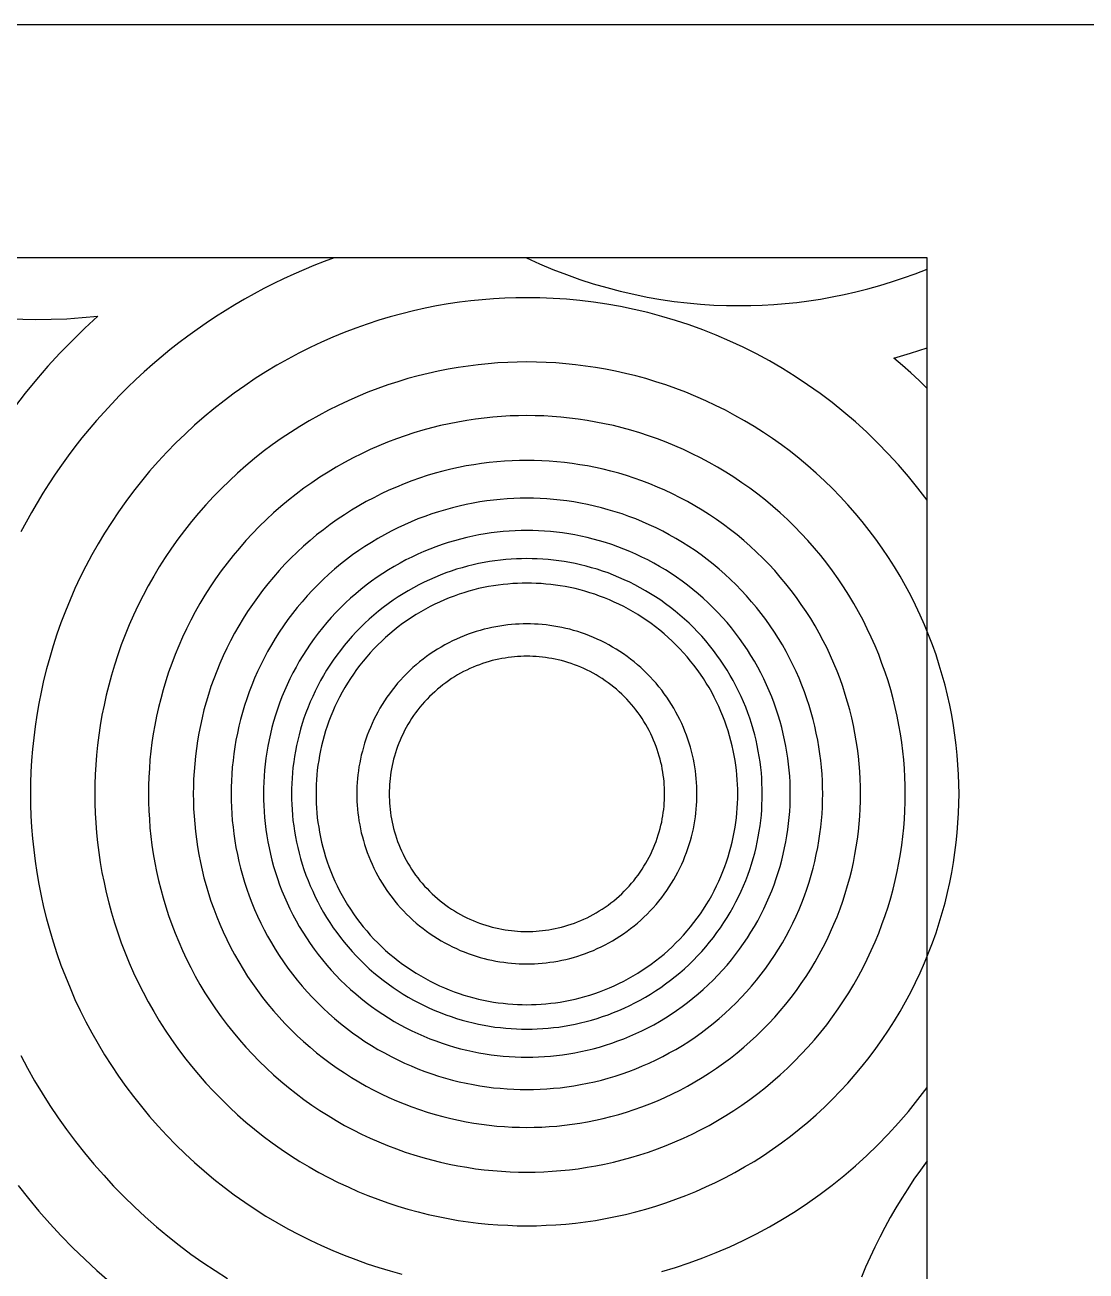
# Model space of a CAD drawing. Header units: millimetres. Extents: x -868 to 332, y 638 to 938.
# Drawn here: x -275.2 to -175, y 820.2 to 937.9 of the extents above; entities that cross this region are included whole.
import ezdxf

# ---------------------------------------------------------------- set-up
doc = ezdxf.new("R2010")
doc.units = ezdxf.units.MM
doc.header["$MEASUREMENT"] = 0
doc.layers.add('Default', color=18, linetype='Continuous', true_color=0x000000)
doc.layers.add('DOT', color=20, linetype='Continuous', true_color=0xff4b00)

msp = doc.modelspace()

# ---------------------------------------------------------------- linework, layer by layer
at = {"layer": 'Default'}
msp.add_lwpolyline([(-868.01, 637.86), (331.99, 637.86), (331.99, 937.86), (-868.01, 937.86)], close=True, dxfattribs=at)
for points in [[(-190.01, 915.86), (-398.01, 915.86)], [(-190.01, 655.86), (-190.01, 915.86)]]:
    msp.add_lwpolyline(points, dxfattribs=at)
at = {"layer": 'DOT'}
for points in [[(-245.99, 915.86), (-246.95, 915.51), (-247.91, 915.13), (-248.86, 914.74), (-249.81, 914.32), (-250.76, 913.89), (-251.69, 913.43), (-252.63, 912.96), (-253.55, 912.47), (-254.47, 911.95), (-255.38, 911.42), (-256.29, 910.87), (-257.18, 910.3), (-258.06, 909.71), (-258.94, 909.11), (-259.8, 908.48), (-260.65, 907.84), (-261.49, 907.17), (-262.32, 906.5), (-263.13, 905.8), (-263.93, 905.09), (-264.72, 904.36), (-265.49, 903.62), (-266.25, 902.86), (-266.99, 902.08), (-267.72, 901.3), (-268.43, 900.49), (-269.12, 899.68), (-269.8, 898.85), (-270.46, 898.01), (-271.1, 897.15), (-271.73, 896.29), (-272.33, 895.42), (-272.92, 894.53), (-273.49, 893.64), (-274.04, 892.73), (-274.57, 891.82), (-275.08, 890.9), (-275.57, 889.98)], [(-227.84, 915.86), (-226.59, 915.3), (-225.34, 914.77), (-224.07, 914.28), (-222.8, 913.83), (-221.53, 913.42), (-220.25, 913.05), (-218.98, 912.71), (-217.7, 912.42), (-216.43, 912.16), (-215.16, 911.94), (-213.9, 911.75), (-212.65, 911.61), (-211.4, 911.49), (-210.16, 911.41), (-208.94, 911.36), (-207.72, 911.35), (-206.66, 911.36), (-205.58, 911.4), (-204.49, 911.46), (-203.4, 911.55), (-202.3, 911.66), (-201.19, 911.8), (-200.08, 911.97), (-198.97, 912.17), (-197.85, 912.4), (-196.73, 912.65), (-195.6, 912.93), (-194.48, 913.25), (-193.36, 913.59), (-192.24, 913.97), (-191.13, 914.37), (-190.01, 914.81)], [(-190.01, 892.97), (-190.88, 894.11), (-191.78, 895.22), (-192.71, 896.31), (-193.68, 897.37), (-194.68, 898.4), (-195.71, 899.4), (-196.78, 900.37), (-197.86, 901.3), (-198.98, 902.2), (-200.12, 903.06), (-201.29, 903.88), (-202.47, 904.67), (-203.67, 905.42), (-204.9, 906.13), (-206.13, 906.8), (-207.39, 907.43), (-208.65, 908.01), (-209.92, 908.56), (-211.2, 909.07), (-212.49, 909.53), (-213.78, 909.96), (-215.07, 910.34), (-216.37, 910.69), (-217.66, 910.99), (-218.95, 911.26), (-220.24, 911.49), (-221.52, 911.68), (-222.8, 911.84), (-224.06, 911.95), (-225.32, 912.04), (-226.56, 912.09), (-227.8, 912.1), (-228.84, 912.09), (-229.89, 912.06), (-230.94, 912), (-232.01, 911.91), (-233.08, 911.8), (-234.16, 911.67), (-235.24, 911.51), (-236.32, 911.32), (-237.41, 911.11), (-238.51, 910.86), (-239.6, 910.59), (-240.69, 910.29), (-241.78, 909.97), (-242.88, 909.61), (-243.96, 909.23), (-245.05, 908.81), (-246.13, 908.37), (-247.2, 907.9), (-248.26, 907.4), (-249.32, 906.87), (-250.37, 906.31), (-251.41, 905.72), (-252.43, 905.11), (-253.44, 904.46), (-254.44, 903.79), (-255.42, 903.1), (-256.39, 902.37), (-257.34, 901.62), (-258.27, 900.85), (-259.18, 900.05), (-260.07, 899.22), (-260.94, 898.38), (-261.78, 897.51), (-262.61, 896.62), (-263.41, 895.71), (-264.18, 894.78), (-264.93, 893.83), (-265.65, 892.86), (-266.35, 891.88), (-267.02, 890.88), (-267.67, 889.87), (-268.28, 888.85), (-268.87, 887.81), (-269.43, 886.76), (-269.96, 885.71), (-270.46, 884.64), (-270.93, 883.57), (-271.37, 882.49), (-271.79, 881.4), (-272.17, 880.32), (-272.53, 879.23), (-272.85, 878.13), (-273.15, 877.04), (-273.42, 875.95), (-273.66, 874.85), (-273.88, 873.77), (-274.07, 872.68), (-274.23, 871.6), (-274.36, 870.52), (-274.47, 869.45), (-274.56, 868.38), (-274.62, 867.33), (-274.65, 866.28), (-274.66, 865.24), (-274.65, 864.2), (-274.62, 863.15), (-274.56, 862.09), (-274.47, 861.03), (-274.36, 859.96), (-274.23, 858.88), (-274.07, 857.8), (-273.88, 856.71), (-273.66, 855.62), (-273.42, 854.53), (-273.15, 853.44), (-272.85, 852.34), (-272.53, 851.25), (-272.17, 850.16), (-271.79, 849.07), (-271.37, 847.99), (-270.93, 846.91), (-270.46, 845.83), (-269.96, 844.77), (-269.43, 843.71), (-268.87, 842.66), (-268.28, 841.63), (-267.67, 840.6), (-267.02, 839.59), (-266.35, 838.59), (-265.65, 837.61), (-264.93, 836.65), (-264.18, 835.7), (-263.41, 834.77), (-262.61, 833.86), (-261.78, 832.97), (-260.94, 832.1), (-260.07, 831.25), (-259.18, 830.43), (-258.27, 829.63), (-257.34, 828.85), (-256.39, 828.1), (-255.42, 827.38), (-254.44, 826.68), (-253.44, 826.01), (-252.43, 825.37), (-251.41, 824.75), (-250.37, 824.17), (-249.32, 823.61), (-248.26, 823.08), (-247.2, 822.58), (-246.13, 822.1), (-245.05, 821.66), (-243.96, 821.25), (-242.88, 820.86), (-241.78, 820.51), (-240.69, 820.18), (-239.6, 819.88)], [(-284.2, 910.96), (-282.92, 910.74), (-281.64, 910.55), (-280.37, 910.39), (-279.11, 910.27), (-277.86, 910.17), (-276.61, 910.1), (-275.37, 910.06), (-274.15, 910.05), (-272.7, 910.07), (-271.24, 910.12), (-269.77, 910.22), (-268.29, 910.35)], [(-268.29, 910.35), (-269.52, 909.22), (-270.71, 908.05), (-271.88, 906.85), (-273.01, 905.62), (-274.1, 904.36), (-275.16, 903.08), (-276.18, 901.76)], [(-193.14, 906.38), (-191.57, 906.85), (-190.01, 907.36)], [(-190.01, 903.53), (-190.77, 904.27), (-191.55, 904.99), (-192.34, 905.69), (-193.14, 906.38)], [(-275.58, 840.53), (-274.94, 839.33), (-274.27, 838.14), (-273.56, 836.96), (-272.82, 835.8), (-272.05, 834.65), (-271.25, 833.53), (-270.42, 832.42), (-269.56, 831.33), (-268.67, 830.26), (-267.75, 829.22), (-266.81, 828.19), (-265.84, 827.2), (-264.84, 826.23), (-263.82, 825.28), (-262.77, 824.36), (-261.7, 823.47), (-260.62, 822.61), (-259.51, 821.78), (-258.38, 820.98), (-257.23, 820.21), (-256.07, 819.47)], [(-215.07, 820.13), (-213.78, 820.52), (-212.49, 820.94), (-211.2, 821.41), (-209.92, 821.91), (-208.65, 822.46), (-207.39, 823.05), (-206.13, 823.68), (-204.9, 824.35), (-203.67, 825.06), (-202.47, 825.8), (-201.29, 826.59), (-200.12, 827.42), (-198.98, 828.28), (-197.86, 829.17), (-196.78, 830.11), (-195.71, 831.07), (-194.68, 832.07), (-193.68, 833.1), (-192.71, 834.16), (-191.78, 835.25), (-190.88, 836.37), (-190.01, 837.51)], [(-190.01, 830.58), (-190.64, 829.71), (-191.25, 828.84), (-191.84, 827.95), (-192.41, 827.05), (-192.96, 826.14), (-193.49, 825.23), (-194, 824.3), (-194.48, 823.37), (-194.95, 822.43), (-195.39, 821.49), (-195.82, 820.54), (-196.22, 819.58)], [(-275.83, 828.25), (-274.86, 827.03), (-273.86, 825.82), (-272.82, 824.65), (-271.76, 823.49), (-270.66, 822.37), (-269.54, 821.28), (-268.39, 820.21), (-267.21, 819.18)]]:
    msp.add_lwpolyline(points, dxfattribs=at)
for points in [[(-187, 865.24), (-187.01, 866.14), (-187.04, 867.06), (-187.1, 867.98), (-187.17, 868.9), (-187.26, 869.84), (-187.38, 870.77), (-187.52, 871.71), (-187.68, 872.66), (-187.87, 873.61), (-188.08, 874.56), (-188.32, 875.51), (-188.58, 876.46), (-188.86, 877.41), (-189.17, 878.36), (-189.51, 879.31), (-189.87, 880.25), (-190.25, 881.19), (-190.66, 882.13), (-191.1, 883.05), (-191.56, 883.97), (-192.05, 884.89), (-192.56, 885.79), (-193.09, 886.68), (-193.65, 887.56), (-194.24, 888.43), (-194.84, 889.28), (-195.47, 890.12), (-196.13, 890.95), (-196.8, 891.76), (-197.5, 892.55), (-198.21, 893.33), (-198.95, 894.08), (-199.71, 894.82), (-200.48, 895.54), (-201.28, 896.23), (-202.08, 896.91), (-202.91, 897.56), (-203.75, 898.19), (-204.61, 898.8), (-205.47, 899.38), (-206.35, 899.94), (-207.25, 900.48), (-208.15, 900.99), (-209.06, 901.47), (-209.98, 901.93), (-210.91, 902.37), (-211.84, 902.78), (-212.78, 903.17), (-213.72, 903.53), (-214.67, 903.86), (-215.62, 904.17), (-216.57, 904.46), (-217.52, 904.72), (-218.48, 904.95), (-219.43, 905.16), (-220.37, 905.35), (-221.32, 905.51), (-222.26, 905.65), (-223.2, 905.77), (-224.13, 905.87), (-225.06, 905.94), (-225.98, 905.99), (-226.89, 906.02), (-227.8, 906.03), (-228.7, 906.02), (-229.61, 905.99), (-230.54, 905.94), (-231.46, 905.87), (-232.39, 905.77), (-233.33, 905.65), (-234.27, 905.51), (-235.22, 905.35), (-236.17, 905.16), (-237.12, 904.95), (-238.07, 904.72), (-239.02, 904.46), (-239.97, 904.17), (-240.92, 903.86), (-241.87, 903.53), (-242.81, 903.17), (-243.75, 902.78), (-244.68, 902.37), (-245.61, 901.93), (-246.53, 901.47), (-247.44, 900.99), (-248.35, 900.48), (-249.24, 899.94), (-250.12, 899.38), (-250.99, 898.8), (-251.84, 898.19), (-252.68, 897.56), (-253.51, 896.91), (-254.32, 896.23), (-255.11, 895.54), (-255.88, 894.82), (-256.64, 894.08), (-257.38, 893.33), (-258.1, 892.55), (-258.79, 891.76), (-259.47, 890.95), (-260.12, 890.12), (-260.75, 889.28), (-261.36, 888.43), (-261.94, 887.56), (-262.5, 886.68), (-263.03, 885.79), (-263.55, 884.89), (-264.03, 883.97), (-264.49, 883.05), (-264.93, 882.13), (-265.34, 881.19), (-265.72, 880.25), (-266.09, 879.31), (-266.42, 878.36), (-266.73, 877.41), (-267.01, 876.46), (-267.27, 875.51), (-267.51, 874.56), (-267.72, 873.61), (-267.91, 872.66), (-268.07, 871.71), (-268.21, 870.77), (-268.33, 869.84), (-268.42, 868.9), (-268.5, 867.98), (-268.55, 867.06), (-268.58, 866.14), (-268.59, 865.24), (-268.58, 864.33), (-268.55, 863.42), (-268.5, 862.5), (-268.42, 861.57), (-268.33, 860.64), (-268.21, 859.7), (-268.07, 858.76), (-267.91, 857.81), (-267.72, 856.87), (-267.51, 855.92), (-267.27, 854.96), (-267.01, 854.01), (-266.73, 853.06), (-266.42, 852.11), (-266.09, 851.17), (-265.72, 850.22), (-265.34, 849.28), (-264.93, 848.35), (-264.49, 847.42), (-264.03, 846.5), (-263.55, 845.59), (-263.03, 844.69), (-262.5, 843.8), (-261.94, 842.92), (-261.36, 842.05), (-260.75, 841.19), (-260.12, 840.35), (-259.47, 839.53), (-258.79, 838.72), (-258.1, 837.92), (-257.38, 837.15), (-256.64, 836.39), (-255.88, 835.66), (-255.11, 834.94), (-254.32, 834.24), (-253.51, 833.57), (-252.68, 832.92), (-251.84, 832.29), (-250.99, 831.68), (-250.12, 831.09), (-249.24, 830.53), (-248.35, 830), (-247.44, 829.49), (-246.53, 829), (-245.61, 828.54), (-244.68, 828.11), (-243.75, 827.69), (-242.81, 827.31), (-241.87, 826.95), (-240.92, 826.61), (-239.97, 826.3), (-239.02, 826.02), (-238.07, 825.76), (-237.12, 825.52), (-236.17, 825.31), (-235.22, 825.13), (-234.27, 824.96), (-233.33, 824.82), (-232.39, 824.7), (-231.46, 824.61), (-230.54, 824.54), (-229.61, 824.49), (-228.7, 824.45), (-227.8, 824.44), (-226.89, 824.45), (-225.98, 824.49), (-225.06, 824.54), (-224.13, 824.61), (-223.2, 824.7), (-222.26, 824.82), (-221.32, 824.96), (-220.37, 825.13), (-219.43, 825.31), (-218.48, 825.52), (-217.52, 825.76), (-216.57, 826.02), (-215.62, 826.3), (-214.67, 826.61), (-213.72, 826.95), (-212.78, 827.31), (-211.84, 827.69), (-210.91, 828.11), (-209.98, 828.54), (-209.06, 829), (-208.15, 829.49), (-207.25, 830), (-206.35, 830.53), (-205.47, 831.09), (-204.61, 831.68), (-203.75, 832.29), (-202.91, 832.92), (-202.08, 833.57), (-201.28, 834.24), (-200.48, 834.94), (-199.71, 835.66), (-198.95, 836.39), (-198.21, 837.15), (-197.5, 837.92), (-196.8, 838.72), (-196.13, 839.53), (-195.47, 840.35), (-194.84, 841.19), (-194.24, 842.05), (-193.65, 842.92), (-193.09, 843.8), (-192.56, 844.69), (-192.05, 845.59), (-191.56, 846.5), (-191.1, 847.42), (-190.66, 848.35), (-190.25, 849.28), (-189.87, 850.22), (-189.51, 851.17), (-189.17, 852.11), (-188.86, 853.06), (-188.58, 854.01), (-188.32, 854.96), (-188.08, 855.92), (-187.87, 856.87), (-187.68, 857.81), (-187.52, 858.76), (-187.38, 859.7), (-187.26, 860.64), (-187.17, 861.57), (-187.1, 862.5), (-187.04, 863.42), (-187.01, 864.33)], [(-192.07, 865.24), (-192.08, 866.03), (-192.11, 866.83), (-192.15, 867.64), (-192.22, 868.45), (-192.3, 869.26), (-192.4, 870.09), (-192.53, 870.91), (-192.67, 871.74), (-192.83, 872.57), (-193.02, 873.4), (-193.22, 874.23), (-193.45, 875.07), (-193.7, 875.9), (-193.97, 876.73), (-194.27, 877.56), (-194.58, 878.39), (-194.92, 879.21), (-195.28, 880.03), (-195.66, 880.84), (-196.06, 881.65), (-196.49, 882.44), (-196.94, 883.23), (-197.41, 884.01), (-197.9, 884.79), (-198.41, 885.55), (-198.94, 886.29), (-199.49, 887.03), (-200.06, 887.75), (-200.65, 888.46), (-201.26, 889.16), (-201.89, 889.84), (-202.54, 890.5), (-203.2, 891.14), (-203.88, 891.77), (-204.57, 892.38), (-205.28, 892.97), (-206, 893.54), (-206.74, 894.1), (-207.49, 894.63), (-208.25, 895.14), (-209.02, 895.63), (-209.8, 896.1), (-210.59, 896.54), (-211.39, 896.97), (-212.19, 897.37), (-213.01, 897.76), (-213.82, 898.12), (-214.65, 898.45), (-215.47, 898.77), (-216.3, 899.06), (-217.13, 899.33), (-217.97, 899.58), (-218.8, 899.81), (-219.63, 900.02), (-220.47, 900.2), (-221.3, 900.36), (-222.12, 900.51), (-222.95, 900.63), (-223.77, 900.73), (-224.59, 900.82), (-225.4, 900.88), (-226.2, 900.93), (-227, 900.95), (-227.8, 900.96), (-228.59, 900.95), (-229.39, 900.93), (-230.19, 900.88), (-231.01, 900.82), (-231.82, 900.73), (-232.64, 900.63), (-233.47, 900.51), (-234.3, 900.36), (-235.13, 900.2), (-235.96, 900.02), (-236.79, 899.81), (-237.63, 899.58), (-238.46, 899.33), (-239.29, 899.06), (-240.12, 898.77), (-240.95, 898.45), (-241.77, 898.12), (-242.59, 897.76), (-243.4, 897.37), (-244.2, 896.97), (-245, 896.54), (-245.79, 896.1), (-246.57, 895.63), (-247.34, 895.14), (-248.1, 894.63), (-248.85, 894.1), (-249.59, 893.54), (-250.31, 892.97), (-251.02, 892.38), (-251.72, 891.77), (-252.39, 891.14), (-253.06, 890.5), (-253.7, 889.84), (-254.33, 889.16), (-254.94, 888.46), (-255.53, 887.75), (-256.1, 887.03), (-256.65, 886.29), (-257.19, 885.55), (-257.7, 884.79), (-258.19, 884.01), (-258.66, 883.23), (-259.1, 882.44), (-259.53, 881.65), (-259.93, 880.84), (-260.31, 880.03), (-260.67, 879.21), (-261.01, 878.39), (-261.33, 877.56), (-261.62, 876.73), (-261.89, 875.9), (-262.14, 875.07), (-262.37, 874.23), (-262.57, 873.4), (-262.76, 872.57), (-262.92, 871.74), (-263.07, 870.91), (-263.19, 870.09), (-263.29, 869.26), (-263.38, 868.45), (-263.44, 867.64), (-263.48, 866.83), (-263.51, 866.03), (-263.52, 865.24), (-263.51, 864.44), (-263.48, 863.65), (-263.44, 862.84), (-263.38, 862.03), (-263.29, 861.21), (-263.19, 860.39), (-263.07, 859.57), (-262.92, 858.74), (-262.76, 857.91), (-262.57, 857.07), (-262.37, 856.24), (-262.14, 855.41), (-261.89, 854.58), (-261.62, 853.74), (-261.33, 852.91), (-261.01, 852.09), (-260.67, 851.27), (-260.31, 850.45), (-259.93, 849.64), (-259.53, 848.83), (-259.1, 848.03), (-258.66, 847.24), (-258.19, 846.46), (-257.7, 845.69), (-257.19, 844.93), (-256.65, 844.18), (-256.1, 843.44), (-255.53, 842.72), (-254.94, 842.01), (-254.33, 841.32), (-253.7, 840.64), (-253.06, 839.98), (-252.39, 839.33), (-251.72, 838.7), (-251.02, 838.09), (-250.31, 837.5), (-249.59, 836.93), (-248.85, 836.38), (-248.1, 835.85), (-247.34, 835.34), (-246.57, 834.85), (-245.79, 834.38), (-245, 833.93), (-244.2, 833.51), (-243.4, 833.1), (-242.59, 832.72), (-241.77, 832.36), (-240.95, 832.02), (-240.12, 831.71), (-239.29, 831.41), (-238.46, 831.14), (-237.63, 830.89), (-236.79, 830.67), (-235.96, 830.46), (-235.13, 830.27), (-234.3, 830.11), (-233.47, 829.97), (-232.64, 829.84), (-231.82, 829.74), (-231.01, 829.66), (-230.19, 829.59), (-229.39, 829.55), (-228.59, 829.52), (-227.8, 829.51), (-227, 829.52), (-226.2, 829.55), (-225.4, 829.59), (-224.59, 829.66), (-223.77, 829.74), (-222.95, 829.84), (-222.12, 829.97), (-221.3, 830.11), (-220.47, 830.27), (-219.63, 830.46), (-218.8, 830.67), (-217.97, 830.89), (-217.13, 831.14), (-216.3, 831.41), (-215.47, 831.71), (-214.65, 832.02), (-213.82, 832.36), (-213.01, 832.72), (-212.19, 833.1), (-211.39, 833.51), (-210.59, 833.93), (-209.8, 834.38), (-209.02, 834.85), (-208.25, 835.34), (-207.49, 835.85), (-206.74, 836.38), (-206, 836.93), (-205.28, 837.5), (-204.57, 838.09), (-203.88, 838.7), (-203.2, 839.33), (-202.54, 839.98), (-201.89, 840.64), (-201.26, 841.32), (-200.65, 842.01), (-200.06, 842.72), (-199.49, 843.44), (-198.94, 844.18), (-198.41, 844.93), (-197.9, 845.69), (-197.41, 846.46), (-196.94, 847.24), (-196.49, 848.03), (-196.06, 848.83), (-195.66, 849.64), (-195.28, 850.45), (-194.92, 851.27), (-194.58, 852.09), (-194.27, 852.91), (-193.97, 853.74), (-193.7, 854.58), (-193.45, 855.41), (-193.22, 856.24), (-193.02, 857.07), (-192.83, 857.91), (-192.67, 858.74), (-192.53, 859.57), (-192.4, 860.39), (-192.3, 861.21), (-192.22, 862.03), (-192.15, 862.84), (-192.11, 863.65), (-192.08, 864.44)], [(-196.3, 865.24), (-196.31, 865.94), (-196.33, 866.64), (-196.37, 867.35), (-196.43, 868.07), (-196.5, 868.79), (-196.59, 869.51), (-196.7, 870.24), (-196.83, 870.97), (-196.97, 871.7), (-197.13, 872.43), (-197.32, 873.17), (-197.52, 873.9), (-197.74, 874.64), (-197.98, 875.37), (-198.23, 876.1), (-198.51, 876.83), (-198.81, 877.56), (-199.13, 878.28), (-199.46, 878.99), (-199.82, 879.7), (-200.19, 880.41), (-200.59, 881.1), (-201, 881.79), (-201.43, 882.47), (-201.89, 883.14), (-202.35, 883.8), (-202.84, 884.45), (-203.34, 885.09), (-203.87, 885.71), (-204.4, 886.33), (-204.96, 886.92), (-205.53, 887.51), (-206.11, 888.08), (-206.71, 888.63), (-207.32, 889.17), (-207.94, 889.69), (-208.58, 890.19), (-209.23, 890.68), (-209.89, 891.15), (-210.56, 891.6), (-211.24, 892.03), (-211.93, 892.44), (-212.63, 892.84), (-213.33, 893.21), (-214.04, 893.57), (-214.76, 893.91), (-215.48, 894.22), (-216.2, 894.52), (-216.93, 894.8), (-217.66, 895.06), (-218.4, 895.3), (-219.13, 895.52), (-219.86, 895.72), (-220.6, 895.9), (-221.33, 896.06), (-222.07, 896.21), (-222.8, 896.33), (-223.52, 896.44), (-224.25, 896.53), (-224.97, 896.61), (-225.68, 896.66), (-226.39, 896.7), (-227.1, 896.73), (-227.8, 896.73), (-228.5, 896.73), (-229.2, 896.7), (-229.91, 896.66), (-230.63, 896.61), (-231.35, 896.53), (-232.07, 896.44), (-232.8, 896.33), (-233.53, 896.21), (-234.26, 896.06), (-234.99, 895.9), (-235.73, 895.72), (-236.46, 895.52), (-237.2, 895.3), (-237.93, 895.06), (-238.66, 894.8), (-239.39, 894.52), (-240.11, 894.22), (-240.84, 893.91), (-241.55, 893.57), (-242.26, 893.21), (-242.97, 892.84), (-243.66, 892.44), (-244.35, 892.03), (-245.03, 891.6), (-245.7, 891.15), (-246.36, 890.68), (-247.01, 890.19), (-247.65, 889.69), (-248.27, 889.17), (-248.88, 888.63), (-249.48, 888.08), (-250.07, 887.51), (-250.64, 886.92), (-251.19, 886.33), (-251.73, 885.71), (-252.25, 885.09), (-252.75, 884.45), (-253.24, 883.8), (-253.71, 883.14), (-254.16, 882.47), (-254.59, 881.79), (-255, 881.1), (-255.4, 880.41), (-255.77, 879.7), (-256.13, 878.99), (-256.47, 878.28), (-256.78, 877.56), (-257.08, 876.83), (-257.36, 876.1), (-257.62, 875.37), (-257.86, 874.64), (-258.08, 873.9), (-258.28, 873.17), (-258.46, 872.43), (-258.62, 871.7), (-258.77, 870.97), (-258.89, 870.24), (-259, 869.51), (-259.09, 868.79), (-259.16, 868.07), (-259.22, 867.35), (-259.26, 866.64), (-259.28, 865.94), (-259.29, 865.24), (-259.28, 864.54), (-259.26, 863.83), (-259.22, 863.12), (-259.16, 862.41), (-259.09, 861.69), (-259, 860.96), (-258.89, 860.24), (-258.77, 859.51), (-258.62, 858.77), (-258.46, 858.04), (-258.28, 857.31), (-258.08, 856.57), (-257.86, 855.84), (-257.62, 855.1), (-257.36, 854.37), (-257.08, 853.64), (-256.78, 852.92), (-256.47, 852.2), (-256.13, 851.48), (-255.77, 850.77), (-255.4, 850.07), (-255, 849.37), (-254.59, 848.68), (-254.16, 848), (-253.71, 847.33), (-253.24, 846.67), (-252.75, 846.02), (-252.25, 845.39), (-251.73, 844.76), (-251.19, 844.15), (-250.64, 843.55), (-250.07, 842.97), (-249.48, 842.4), (-248.88, 841.84), (-248.27, 841.31), (-247.65, 840.79), (-247.01, 840.28), (-246.36, 839.8), (-245.7, 839.33), (-245.03, 838.88), (-244.35, 838.44), (-243.66, 838.03), (-242.97, 837.64), (-242.26, 837.26), (-241.55, 836.9), (-240.84, 836.57), (-240.11, 836.25), (-239.39, 835.95), (-238.66, 835.68), (-237.93, 835.42), (-237.2, 835.18), (-236.46, 834.96), (-235.73, 834.76), (-234.99, 834.58), (-234.26, 834.41), (-233.53, 834.27), (-232.8, 834.14), (-232.07, 834.03), (-231.35, 833.94), (-230.63, 833.87), (-229.91, 833.81), (-229.2, 833.77), (-228.5, 833.75), (-227.8, 833.74), (-227.1, 833.75), (-226.39, 833.77), (-225.68, 833.81), (-224.97, 833.87), (-224.25, 833.94), (-223.52, 834.03), (-222.8, 834.14), (-222.07, 834.27), (-221.33, 834.41), (-220.6, 834.58), (-219.86, 834.76), (-219.13, 834.96), (-218.4, 835.18), (-217.66, 835.42), (-216.93, 835.68), (-216.2, 835.95), (-215.48, 836.25), (-214.76, 836.57), (-214.04, 836.9), (-213.33, 837.26), (-212.63, 837.64), (-211.93, 838.03), (-211.24, 838.44), (-210.56, 838.88), (-209.89, 839.33), (-209.23, 839.8), (-208.58, 840.28), (-207.94, 840.79), (-207.32, 841.31), (-206.71, 841.84), (-206.11, 842.4), (-205.53, 842.97), (-204.96, 843.55), (-204.4, 844.15), (-203.87, 844.76), (-203.34, 845.39), (-202.84, 846.02), (-202.35, 846.67), (-201.89, 847.33), (-201.43, 848), (-201, 848.68), (-200.59, 849.37), (-200.19, 850.07), (-199.82, 850.77), (-199.46, 851.48), (-199.13, 852.2), (-198.81, 852.92), (-198.51, 853.64), (-198.23, 854.37), (-197.98, 855.1), (-197.74, 855.84), (-197.52, 856.57), (-197.32, 857.31), (-197.13, 858.04), (-196.97, 858.77), (-196.83, 859.51), (-196.7, 860.24), (-196.59, 860.96), (-196.5, 861.69), (-196.43, 862.41), (-196.37, 863.12), (-196.33, 863.83), (-196.31, 864.54)], [(-199.87, 865.24), (-199.88, 865.86), (-199.9, 866.48), (-199.93, 867.11), (-199.98, 867.75), (-200.05, 868.39), (-200.13, 869.03), (-200.23, 869.67), (-200.34, 870.32), (-200.47, 870.97), (-200.61, 871.62), (-200.77, 872.27), (-200.95, 872.92), (-201.14, 873.57), (-201.36, 874.22), (-201.59, 874.87), (-201.83, 875.52), (-202.1, 876.16), (-202.38, 876.8), (-202.68, 877.43), (-202.99, 878.06), (-203.32, 878.69), (-203.67, 879.31), (-204.04, 879.92), (-204.42, 880.52), (-204.82, 881.11), (-205.24, 881.7), (-205.67, 882.27), (-206.12, 882.84), (-206.58, 883.39), (-207.06, 883.94), (-207.55, 884.47), (-208.05, 884.98), (-208.57, 885.49), (-209.1, 885.98), (-209.64, 886.46), (-210.2, 886.92), (-210.76, 887.36), (-211.34, 887.8), (-211.92, 888.21), (-212.52, 888.61), (-213.12, 888.99), (-213.73, 889.36), (-214.35, 889.71), (-214.97, 890.04), (-215.6, 890.36), (-216.24, 890.66), (-216.87, 890.94), (-217.52, 891.2), (-218.16, 891.45), (-218.81, 891.68), (-219.46, 891.89), (-220.11, 892.08), (-220.76, 892.26), (-221.42, 892.42), (-222.07, 892.57), (-222.72, 892.7), (-223.36, 892.81), (-224.01, 892.9), (-224.65, 892.98), (-225.29, 893.05), (-225.92, 893.1), (-226.55, 893.13), (-227.18, 893.16), (-227.8, 893.16), (-228.42, 893.16), (-229.04, 893.13), (-229.67, 893.1), (-230.31, 893.05), (-230.94, 892.98), (-231.59, 892.9), (-232.23, 892.81), (-232.88, 892.7), (-233.53, 892.57), (-234.18, 892.42), (-234.83, 892.26), (-235.48, 892.08), (-236.13, 891.89), (-236.78, 891.68), (-237.43, 891.45), (-238.08, 891.2), (-238.72, 890.94), (-239.36, 890.66), (-239.99, 890.36), (-240.62, 890.04), (-241.25, 889.71), (-241.86, 889.36), (-242.47, 888.99), (-243.08, 888.61), (-243.67, 888.21), (-244.26, 887.8), (-244.83, 887.36), (-245.4, 886.92), (-245.95, 886.46), (-246.49, 885.98), (-247.02, 885.49), (-247.54, 884.98), (-248.05, 884.47), (-248.54, 883.94), (-249.01, 883.39), (-249.48, 882.84), (-249.92, 882.27), (-250.35, 881.7), (-250.77, 881.11), (-251.17, 880.52), (-251.55, 879.92), (-251.92, 879.31), (-252.27, 878.69), (-252.6, 878.06), (-252.92, 877.43), (-253.22, 876.8), (-253.5, 876.16), (-253.76, 875.52), (-254.01, 874.87), (-254.24, 874.22), (-254.45, 873.57), (-254.64, 872.92), (-254.82, 872.27), (-254.98, 871.62), (-255.13, 870.97), (-255.26, 870.32), (-255.37, 869.67), (-255.46, 869.03), (-255.54, 868.39), (-255.61, 867.75), (-255.66, 867.11), (-255.69, 866.48), (-255.71, 865.86), (-255.72, 865.24), (-255.71, 864.62), (-255.69, 863.99), (-255.66, 863.36), (-255.61, 862.73), (-255.54, 862.09), (-255.46, 861.45), (-255.37, 860.8), (-255.26, 860.16), (-255.13, 859.51), (-254.98, 858.86), (-254.82, 858.21), (-254.64, 857.55), (-254.45, 856.9), (-254.24, 856.25), (-254.01, 855.6), (-253.76, 854.96), (-253.5, 854.32), (-253.22, 853.68), (-252.92, 853.04), (-252.6, 852.41), (-252.27, 851.79), (-251.92, 851.17), (-251.55, 850.56), (-251.17, 849.96), (-250.77, 849.36), (-250.35, 848.78), (-249.92, 848.2), (-249.48, 847.64), (-249.01, 847.08), (-248.54, 846.54), (-248.05, 846.01), (-247.54, 845.49), (-247.02, 844.99), (-246.49, 844.5), (-245.95, 844.02), (-245.4, 843.56), (-244.83, 843.11), (-244.26, 842.68), (-243.67, 842.26), (-243.08, 841.86), (-242.47, 841.48), (-241.86, 841.11), (-241.25, 840.77), (-240.62, 840.43), (-239.99, 840.12), (-239.36, 839.82), (-238.72, 839.54), (-238.08, 839.27), (-237.43, 839.03), (-236.78, 838.8), (-236.13, 838.59), (-235.48, 838.39), (-234.83, 838.21), (-234.18, 838.05), (-233.53, 837.91), (-232.88, 837.78), (-232.23, 837.67), (-231.59, 837.57), (-230.94, 837.49), (-230.31, 837.43), (-229.67, 837.38), (-229.04, 837.34), (-228.42, 837.32), (-227.8, 837.31), (-227.18, 837.32), (-226.55, 837.34), (-225.92, 837.38), (-225.29, 837.43), (-224.65, 837.49), (-224.01, 837.57), (-223.36, 837.67), (-222.72, 837.78), (-222.07, 837.91), (-221.42, 838.05), (-220.76, 838.21), (-220.11, 838.39), (-219.46, 838.59), (-218.81, 838.8), (-218.16, 839.03), (-217.52, 839.27), (-216.87, 839.54), (-216.24, 839.82), (-215.6, 840.12), (-214.97, 840.43), (-214.35, 840.77), (-213.73, 841.11), (-213.12, 841.48), (-212.52, 841.86), (-211.92, 842.26), (-211.34, 842.68), (-210.76, 843.11), (-210.2, 843.56), (-209.64, 844.02), (-209.1, 844.5), (-208.57, 844.99), (-208.05, 845.49), (-207.55, 846.01), (-207.06, 846.54), (-206.58, 847.08), (-206.12, 847.64), (-205.67, 848.2), (-205.24, 848.78), (-204.82, 849.36), (-204.42, 849.96), (-204.04, 850.56), (-203.67, 851.17), (-203.32, 851.79), (-202.99, 852.41), (-202.68, 853.04), (-202.38, 853.68), (-202.1, 854.32), (-201.83, 854.96), (-201.59, 855.6), (-201.36, 856.25), (-201.14, 856.9), (-200.95, 857.55), (-200.77, 858.21), (-200.61, 858.86), (-200.47, 859.51), (-200.34, 860.16), (-200.23, 860.8), (-200.13, 861.45), (-200.05, 862.09), (-199.98, 862.73), (-199.93, 863.36), (-199.9, 863.99), (-199.88, 864.62)], [(-202.93, 865.24), (-202.93, 865.79), (-202.95, 866.35), (-202.98, 866.91), (-203.03, 867.47), (-203.09, 868.04), (-203.16, 868.61), (-203.24, 869.19), (-203.34, 869.76), (-203.46, 870.34), (-203.59, 870.92), (-203.73, 871.5), (-203.89, 872.08), (-204.06, 872.66), (-204.25, 873.24), (-204.45, 873.82), (-204.67, 874.39), (-204.91, 874.96), (-205.16, 875.53), (-205.42, 876.1), (-205.71, 876.66), (-206, 877.22), (-206.31, 877.77), (-206.64, 878.31), (-206.98, 878.85), (-207.34, 879.38), (-207.71, 879.9), (-208.09, 880.41), (-208.49, 880.91), (-208.9, 881.41), (-209.32, 881.89), (-209.76, 882.36), (-210.21, 882.82), (-210.67, 883.27), (-211.14, 883.71), (-211.63, 884.13), (-212.12, 884.54), (-212.62, 884.94), (-213.14, 885.33), (-213.66, 885.7), (-214.19, 886.05), (-214.72, 886.39), (-215.27, 886.72), (-215.82, 887.03), (-216.37, 887.33), (-216.93, 887.61), (-217.5, 887.88), (-218.07, 888.13), (-218.64, 888.36), (-219.22, 888.58), (-219.79, 888.78), (-220.37, 888.97), (-220.95, 889.15), (-221.53, 889.31), (-222.11, 889.45), (-222.69, 889.58), (-223.27, 889.69), (-223.85, 889.79), (-224.42, 889.88), (-224.99, 889.95), (-225.56, 890.01), (-226.13, 890.05), (-226.69, 890.08), (-227.24, 890.1), (-227.8, 890.11), (-228.35, 890.1), (-228.91, 890.08), (-229.47, 890.05), (-230.03, 890.01), (-230.6, 889.95), (-231.17, 889.88), (-231.75, 889.79), (-232.32, 889.69), (-232.9, 889.58), (-233.48, 889.45), (-234.06, 889.31), (-234.64, 889.15), (-235.22, 888.97), (-235.8, 888.78), (-236.38, 888.58), (-236.95, 888.36), (-237.52, 888.13), (-238.09, 887.88), (-238.66, 887.61), (-239.22, 887.33), (-239.77, 887.03), (-240.32, 886.72), (-240.87, 886.39), (-241.4, 886.05), (-241.93, 885.7), (-242.46, 885.33), (-242.97, 884.94), (-243.47, 884.54), (-243.96, 884.13), (-244.45, 883.71), (-244.92, 883.27), (-245.38, 882.82), (-245.83, 882.36), (-246.27, 881.89), (-246.69, 881.41), (-247.1, 880.91), (-247.5, 880.41), (-247.89, 879.9), (-248.26, 879.38), (-248.61, 878.85), (-248.95, 878.31), (-249.28, 877.77), (-249.59, 877.22), (-249.89, 876.66), (-250.17, 876.1), (-250.43, 875.53), (-250.68, 874.96), (-250.92, 874.39), (-251.14, 873.82), (-251.34, 873.24), (-251.53, 872.66), (-251.71, 872.08), (-251.86, 871.5), (-252.01, 870.92), (-252.14, 870.34), (-252.25, 869.76), (-252.35, 869.19), (-252.44, 868.61), (-252.51, 868.04), (-252.56, 867.47), (-252.61, 866.91), (-252.64, 866.35), (-252.66, 865.79), (-252.67, 865.24), (-252.66, 864.69), (-252.64, 864.13), (-252.61, 863.57), (-252.56, 863), (-252.51, 862.43), (-252.44, 861.86), (-252.35, 861.29), (-252.25, 860.71), (-252.14, 860.13), (-252.01, 859.55), (-251.86, 858.97), (-251.71, 858.39), (-251.53, 857.81), (-251.34, 857.24), (-251.14, 856.66), (-250.92, 856.08), (-250.68, 855.51), (-250.43, 854.94), (-250.17, 854.38), (-249.89, 853.82), (-249.59, 853.26), (-249.28, 852.71), (-248.95, 852.17), (-248.61, 851.63), (-248.26, 851.1), (-247.89, 850.58), (-247.5, 850.07), (-247.1, 849.56), (-246.69, 849.07), (-246.27, 848.59), (-245.83, 848.11), (-245.38, 847.65), (-244.92, 847.2), (-244.45, 846.77), (-243.96, 846.34), (-243.47, 845.93), (-242.97, 845.53), (-242.46, 845.15), (-241.93, 844.78), (-241.4, 844.42), (-240.87, 844.08), (-240.32, 843.75), (-239.77, 843.44), (-239.22, 843.15), (-238.66, 842.87), (-238.09, 842.6), (-237.52, 842.35), (-236.95, 842.11), (-236.38, 841.9), (-235.8, 841.69), (-235.22, 841.5), (-234.64, 841.33), (-234.06, 841.17), (-233.48, 841.03), (-232.9, 840.9), (-232.32, 840.78), (-231.75, 840.68), (-231.17, 840.6), (-230.6, 840.53), (-230.03, 840.47), (-229.47, 840.42), (-228.91, 840.39), (-228.35, 840.37), (-227.8, 840.37), (-227.24, 840.37), (-226.69, 840.39), (-226.13, 840.42), (-225.56, 840.47), (-224.99, 840.53), (-224.42, 840.6), (-223.85, 840.68), (-223.27, 840.78), (-222.69, 840.9), (-222.11, 841.03), (-221.53, 841.17), (-220.95, 841.33), (-220.37, 841.5), (-219.79, 841.69), (-219.22, 841.9), (-218.64, 842.11), (-218.07, 842.35), (-217.5, 842.6), (-216.93, 842.87), (-216.37, 843.15), (-215.82, 843.44), (-215.27, 843.75), (-214.72, 844.08), (-214.19, 844.42), (-213.66, 844.78), (-213.14, 845.15), (-212.62, 845.53), (-212.12, 845.93), (-211.63, 846.34), (-211.14, 846.77), (-210.67, 847.2), (-210.21, 847.65), (-209.76, 848.11), (-209.32, 848.59), (-208.9, 849.07), (-208.49, 849.56), (-208.09, 850.07), (-207.71, 850.58), (-207.34, 851.1), (-206.98, 851.63), (-206.64, 852.17), (-206.31, 852.71), (-206, 853.26), (-205.71, 853.82), (-205.42, 854.38), (-205.16, 854.94), (-204.91, 855.51), (-204.67, 856.08), (-204.45, 856.66), (-204.25, 857.24), (-204.06, 857.81), (-203.89, 858.39), (-203.73, 858.97), (-203.59, 859.55), (-203.46, 860.13), (-203.34, 860.71), (-203.24, 861.29), (-203.16, 861.86), (-203.09, 862.43), (-203.03, 863), (-202.98, 863.57), (-202.95, 864.13), (-202.93, 864.69)], [(-205.57, 865.24), (-205.58, 865.73), (-205.6, 866.23), (-205.62, 866.73), (-205.66, 867.23), (-205.72, 867.74), (-205.78, 868.25), (-205.86, 868.77), (-205.95, 869.28), (-206.05, 869.8), (-206.16, 870.32), (-206.29, 870.83), (-206.43, 871.35), (-206.59, 871.87), (-206.76, 872.39), (-206.94, 872.9), (-207.13, 873.42), (-207.34, 873.93), (-207.57, 874.44), (-207.81, 874.94), (-208.06, 875.44), (-208.32, 875.94), (-208.6, 876.43), (-208.89, 876.92), (-209.2, 877.4), (-209.51, 877.87), (-209.85, 878.34), (-210.19, 878.79), (-210.54, 879.24), (-210.91, 879.69), (-211.29, 880.12), (-211.68, 880.54), (-212.08, 880.95), (-212.49, 881.35), (-212.92, 881.74), (-213.35, 882.12), (-213.79, 882.49), (-214.24, 882.85), (-214.7, 883.19), (-215.16, 883.52), (-215.64, 883.84), (-216.12, 884.14), (-216.6, 884.43), (-217.09, 884.71), (-217.59, 884.98), (-218.09, 885.23), (-218.6, 885.47), (-219.1, 885.69), (-219.62, 885.9), (-220.13, 886.1), (-220.65, 886.28), (-221.16, 886.45), (-221.68, 886.6), (-222.2, 886.74), (-222.72, 886.87), (-223.24, 886.99), (-223.75, 887.09), (-224.27, 887.18), (-224.78, 887.25), (-225.29, 887.32), (-225.8, 887.37), (-226.3, 887.41), (-226.81, 887.44), (-227.3, 887.45), (-227.8, 887.46), (-228.29, 887.45), (-228.79, 887.44), (-229.29, 887.41), (-229.79, 887.37), (-230.3, 887.32), (-230.81, 887.25), (-231.32, 887.18), (-231.84, 887.09), (-232.36, 886.99), (-232.87, 886.87), (-233.39, 886.74), (-233.91, 886.6), (-234.43, 886.45), (-234.95, 886.28), (-235.46, 886.1), (-235.98, 885.9), (-236.49, 885.69), (-237, 885.47), (-237.5, 885.23), (-238, 884.98), (-238.5, 884.71), (-238.99, 884.43), (-239.48, 884.14), (-239.96, 883.84), (-240.43, 883.52), (-240.9, 883.19), (-241.35, 882.85), (-241.8, 882.49), (-242.24, 882.12), (-242.68, 881.74), (-243.1, 881.35), (-243.51, 880.95), (-243.91, 880.54), (-244.3, 880.12), (-244.68, 879.69), (-245.05, 879.24), (-245.4, 878.79), (-245.75, 878.34), (-246.08, 877.87), (-246.4, 877.4), (-246.7, 876.92), (-246.99, 876.43), (-247.27, 875.94), (-247.54, 875.44), (-247.79, 874.94), (-248.02, 874.44), (-248.25, 873.93), (-248.46, 873.42), (-248.65, 872.9), (-248.84, 872.39), (-249.01, 871.87), (-249.16, 871.35), (-249.3, 870.83), (-249.43, 870.32), (-249.55, 869.8), (-249.65, 869.28), (-249.74, 868.77), (-249.81, 868.25), (-249.88, 867.74), (-249.93, 867.23), (-249.97, 866.73), (-250, 866.23), (-250.01, 865.73), (-250.02, 865.24), (-250.01, 864.74), (-250, 864.25), (-249.97, 863.75), (-249.93, 863.24), (-249.88, 862.73), (-249.81, 862.22), (-249.74, 861.71), (-249.65, 861.19), (-249.55, 860.68), (-249.43, 860.16), (-249.3, 859.64), (-249.16, 859.12), (-249.01, 858.6), (-248.84, 858.09), (-248.65, 857.57), (-248.46, 857.06), (-248.25, 856.55), (-248.02, 856.04), (-247.79, 855.53), (-247.54, 855.03), (-247.27, 854.53), (-246.99, 854.04), (-246.7, 853.56), (-246.4, 853.08), (-246.08, 852.6), (-245.75, 852.14), (-245.4, 851.68), (-245.05, 851.23), (-244.68, 850.79), (-244.3, 850.36), (-243.91, 849.94), (-243.51, 849.52), (-243.1, 849.12), (-242.68, 848.73), (-242.24, 848.35), (-241.8, 847.99), (-241.35, 847.63), (-240.9, 847.29), (-240.43, 846.96), (-239.96, 846.64), (-239.48, 846.33), (-238.99, 846.04), (-238.5, 845.76), (-238, 845.5), (-237.5, 845.25), (-237, 845.01), (-236.49, 844.79), (-235.98, 844.58), (-235.46, 844.38), (-234.95, 844.2), (-234.43, 844.03), (-233.91, 843.87), (-233.39, 843.73), (-232.87, 843.6), (-232.36, 843.49), (-231.84, 843.39), (-231.32, 843.3), (-230.81, 843.22), (-230.3, 843.16), (-229.79, 843.11), (-229.29, 843.07), (-228.79, 843.04), (-228.29, 843.02), (-227.8, 843.02), (-227.3, 843.02), (-226.81, 843.04), (-226.3, 843.07), (-225.8, 843.11), (-225.29, 843.16), (-224.78, 843.22), (-224.27, 843.3), (-223.75, 843.39), (-223.24, 843.49), (-222.72, 843.6), (-222.2, 843.73), (-221.68, 843.87), (-221.16, 844.03), (-220.65, 844.2), (-220.13, 844.38), (-219.62, 844.58), (-219.1, 844.79), (-218.6, 845.01), (-218.09, 845.25), (-217.59, 845.5), (-217.09, 845.76), (-216.6, 846.04), (-216.12, 846.33), (-215.64, 846.64), (-215.16, 846.96), (-214.7, 847.29), (-214.24, 847.63), (-213.79, 847.99), (-213.35, 848.35), (-212.92, 848.73), (-212.49, 849.12), (-212.08, 849.52), (-211.68, 849.94), (-211.29, 850.36), (-210.91, 850.79), (-210.54, 851.23), (-210.19, 851.68), (-209.85, 852.14), (-209.51, 852.6), (-209.2, 853.08), (-208.89, 853.56), (-208.6, 854.04), (-208.32, 854.53), (-208.06, 855.03), (-207.81, 855.53), (-207.57, 856.04), (-207.34, 856.55), (-207.13, 857.06), (-206.94, 857.57), (-206.76, 858.09), (-206.59, 858.6), (-206.43, 859.12), (-206.29, 859.64), (-206.16, 860.16), (-206.05, 860.68), (-205.95, 861.19), (-205.86, 861.71), (-205.78, 862.22), (-205.72, 862.73), (-205.66, 863.24), (-205.62, 863.75), (-205.6, 864.25), (-205.58, 864.74)], [(-207.89, 865.24), (-207.89, 865.68), (-207.91, 866.13), (-207.93, 866.57), (-207.97, 867.03), (-208.02, 867.48), (-208.07, 867.94), (-208.14, 868.4), (-208.22, 868.86), (-208.31, 869.32), (-208.42, 869.79), (-208.53, 870.25), (-208.66, 870.72), (-208.8, 871.18), (-208.95, 871.64), (-209.11, 872.1), (-209.29, 872.57), (-209.48, 873.02), (-209.68, 873.48), (-209.89, 873.93), (-210.11, 874.38), (-210.35, 874.83), (-210.6, 875.27), (-210.86, 875.7), (-211.13, 876.13), (-211.42, 876.55), (-211.72, 876.97), (-212.02, 877.38), (-212.34, 877.78), (-212.67, 878.18), (-213.01, 878.57), (-213.36, 878.94), (-213.72, 879.31), (-214.09, 879.67), (-214.47, 880.02), (-214.85, 880.36), (-215.25, 880.69), (-215.65, 881.01), (-216.06, 881.32), (-216.48, 881.61), (-216.9, 881.9), (-217.33, 882.17), (-217.77, 882.43), (-218.21, 882.68), (-218.65, 882.92), (-219.1, 883.15), (-219.55, 883.36), (-220.01, 883.56), (-220.47, 883.75), (-220.93, 883.92), (-221.39, 884.09), (-221.85, 884.24), (-222.32, 884.38), (-222.78, 884.5), (-223.25, 884.62), (-223.71, 884.72), (-224.17, 884.81), (-224.64, 884.89), (-225.1, 884.96), (-225.55, 885.02), (-226.01, 885.06), (-226.46, 885.1), (-226.91, 885.12), (-227.35, 885.14), (-227.8, 885.14), (-228.24, 885.14), (-228.68, 885.12), (-229.13, 885.1), (-229.59, 885.06), (-230.04, 885.02), (-230.5, 884.96), (-230.96, 884.89), (-231.42, 884.81), (-231.88, 884.72), (-232.35, 884.62), (-232.81, 884.5), (-233.27, 884.38), (-233.74, 884.24), (-234.2, 884.09), (-234.66, 883.92), (-235.12, 883.75), (-235.58, 883.56), (-236.04, 883.36), (-236.49, 883.15), (-236.94, 882.92), (-237.38, 882.68), (-237.82, 882.43), (-238.26, 882.17), (-238.69, 881.9), (-239.11, 881.61), (-239.53, 881.32), (-239.94, 881.01), (-240.34, 880.69), (-240.74, 880.36), (-241.13, 880.02), (-241.5, 879.67), (-241.87, 879.31), (-242.23, 878.94), (-242.58, 878.57), (-242.92, 878.18), (-243.25, 877.78), (-243.57, 877.38), (-243.88, 876.97), (-244.17, 876.55), (-244.46, 876.13), (-244.73, 875.7), (-244.99, 875.27), (-245.24, 874.83), (-245.48, 874.38), (-245.7, 873.93), (-245.92, 873.48), (-246.12, 873.02), (-246.31, 872.57), (-246.48, 872.1), (-246.64, 871.64), (-246.8, 871.18), (-246.93, 870.72), (-247.06, 870.25), (-247.18, 869.79), (-247.28, 869.32), (-247.37, 868.86), (-247.45, 868.4), (-247.52, 867.94), (-247.58, 867.48), (-247.62, 867.03), (-247.66, 866.57), (-247.68, 866.13), (-247.7, 865.68), (-247.7, 865.24), (-247.7, 864.8), (-247.68, 864.35), (-247.66, 863.9), (-247.62, 863.45), (-247.58, 862.99), (-247.52, 862.54), (-247.45, 862.08), (-247.37, 861.62), (-247.28, 861.15), (-247.18, 860.69), (-247.06, 860.22), (-246.93, 859.76), (-246.8, 859.3), (-246.64, 858.83), (-246.48, 858.37), (-246.31, 857.91), (-246.12, 857.45), (-245.92, 857), (-245.7, 856.54), (-245.48, 856.09), (-245.24, 855.65), (-244.99, 855.21), (-244.73, 854.77), (-244.46, 854.34), (-244.17, 853.92), (-243.88, 853.5), (-243.57, 853.09), (-243.25, 852.69), (-242.92, 852.3), (-242.58, 851.91), (-242.23, 851.53), (-241.87, 851.16), (-241.5, 850.8), (-241.13, 850.45), (-240.74, 850.11), (-240.34, 849.78), (-239.94, 849.46), (-239.53, 849.16), (-239.11, 848.86), (-238.69, 848.58), (-238.26, 848.3), (-237.82, 848.04), (-237.38, 847.79), (-236.94, 847.55), (-236.49, 847.33), (-236.04, 847.12), (-235.58, 846.92), (-235.12, 846.73), (-234.66, 846.55), (-234.2, 846.39), (-233.74, 846.24), (-233.27, 846.1), (-232.81, 845.97), (-232.35, 845.86), (-231.88, 845.75), (-231.42, 845.66), (-230.96, 845.58), (-230.5, 845.51), (-230.04, 845.46), (-229.59, 845.41), (-229.13, 845.38), (-228.68, 845.35), (-228.24, 845.34), (-227.8, 845.33), (-227.35, 845.34), (-226.91, 845.35), (-226.46, 845.38), (-226.01, 845.41), (-225.55, 845.46), (-225.1, 845.51), (-224.64, 845.58), (-224.17, 845.66), (-223.71, 845.75), (-223.25, 845.86), (-222.78, 845.97), (-222.32, 846.1), (-221.85, 846.24), (-221.39, 846.39), (-220.93, 846.55), (-220.47, 846.73), (-220.01, 846.92), (-219.55, 847.12), (-219.1, 847.33), (-218.65, 847.55), (-218.21, 847.79), (-217.77, 848.04), (-217.33, 848.3), (-216.9, 848.58), (-216.48, 848.86), (-216.06, 849.16), (-215.65, 849.46), (-215.25, 849.78), (-214.85, 850.11), (-214.47, 850.45), (-214.09, 850.8), (-213.72, 851.16), (-213.36, 851.53), (-213.01, 851.91), (-212.67, 852.3), (-212.34, 852.69), (-212.02, 853.09), (-211.72, 853.5), (-211.42, 853.92), (-211.13, 854.34), (-210.86, 854.77), (-210.6, 855.21), (-210.35, 855.65), (-210.11, 856.09), (-209.89, 856.54), (-209.68, 857), (-209.48, 857.45), (-209.29, 857.91), (-209.11, 858.37), (-208.95, 858.83), (-208.8, 859.3), (-208.66, 859.76), (-208.53, 860.22), (-208.42, 860.69), (-208.31, 861.15), (-208.22, 861.62), (-208.14, 862.08), (-208.07, 862.54), (-208.02, 862.99), (-207.97, 863.45), (-207.93, 863.9), (-207.91, 864.35), (-207.89, 864.8)], [(-211.74, 865.24), (-211.74, 865.59), (-211.76, 865.95), (-211.78, 866.32), (-211.81, 866.68), (-211.84, 867.05), (-211.89, 867.42), (-211.94, 867.79), (-212.01, 868.16), (-212.08, 868.53), (-212.17, 868.91), (-212.26, 869.28), (-212.36, 869.66), (-212.47, 870.03), (-212.59, 870.4), (-212.73, 870.78), (-212.87, 871.15), (-213.02, 871.52), (-213.18, 871.88), (-213.35, 872.25), (-213.53, 872.61), (-213.73, 872.97), (-213.93, 873.33), (-214.14, 873.68), (-214.36, 874.02), (-214.59, 874.37), (-214.83, 874.7), (-215.07, 875.03), (-215.33, 875.36), (-215.6, 875.68), (-215.87, 875.99), (-216.15, 876.29), (-216.44, 876.59), (-216.74, 876.88), (-217.05, 877.16), (-217.36, 877.44), (-217.68, 877.7), (-218, 877.96), (-218.33, 878.21), (-218.67, 878.45), (-219.01, 878.68), (-219.36, 878.9), (-219.71, 879.11), (-220.06, 879.31), (-220.42, 879.5), (-220.78, 879.68), (-221.15, 879.85), (-221.52, 880.01), (-221.89, 880.17), (-222.26, 880.31), (-222.63, 880.44), (-223, 880.56), (-223.38, 880.67), (-223.75, 880.78), (-224.13, 880.87), (-224.5, 880.95), (-224.87, 881.03), (-225.25, 881.09), (-225.62, 881.15), (-225.99, 881.19), (-226.35, 881.23), (-226.72, 881.26), (-227.08, 881.28), (-227.44, 881.29), (-227.8, 881.29), (-228.15, 881.29), (-228.51, 881.28), (-228.87, 881.26), (-229.24, 881.23), (-229.61, 881.19), (-229.98, 881.15), (-230.35, 881.09), (-230.72, 881.03), (-231.09, 880.95), (-231.47, 880.87), (-231.84, 880.78), (-232.21, 880.67), (-232.59, 880.56), (-232.96, 880.44), (-233.34, 880.31), (-233.71, 880.17), (-234.08, 880.01), (-234.44, 879.85), (-234.81, 879.68), (-235.17, 879.5), (-235.53, 879.31), (-235.88, 879.11), (-236.24, 878.9), (-236.58, 878.68), (-236.92, 878.45), (-237.26, 878.21), (-237.59, 877.96), (-237.92, 877.7), (-238.24, 877.44), (-238.55, 877.16), (-238.85, 876.88), (-239.15, 876.59), (-239.44, 876.29), (-239.72, 875.99), (-240, 875.68), (-240.26, 875.36), (-240.52, 875.03), (-240.77, 874.7), (-241.01, 874.37), (-241.24, 874.02), (-241.46, 873.68), (-241.67, 873.33), (-241.87, 872.97), (-242.06, 872.61), (-242.24, 872.25), (-242.41, 871.88), (-242.57, 871.52), (-242.73, 871.15), (-242.87, 870.78), (-243, 870.4), (-243.12, 870.03), (-243.23, 869.66), (-243.33, 869.28), (-243.43, 868.91), (-243.51, 868.53), (-243.58, 868.16), (-243.65, 867.79), (-243.7, 867.42), (-243.75, 867.05), (-243.79, 866.68), (-243.82, 866.32), (-243.84, 865.95), (-243.85, 865.59), (-243.85, 865.24), (-243.85, 864.88), (-243.84, 864.52), (-243.82, 864.16), (-243.79, 863.79), (-243.75, 863.43), (-243.7, 863.06), (-243.65, 862.69), (-243.58, 862.32), (-243.51, 861.94), (-243.43, 861.57), (-243.33, 861.19), (-243.23, 860.82), (-243.12, 860.45), (-243, 860.07), (-242.87, 859.7), (-242.73, 859.33), (-242.57, 858.96), (-242.41, 858.59), (-242.24, 858.23), (-242.06, 857.86), (-241.87, 857.5), (-241.67, 857.15), (-241.46, 856.8), (-241.24, 856.45), (-241.01, 856.11), (-240.77, 855.77), (-240.52, 855.44), (-240.26, 855.12), (-240, 854.8), (-239.72, 854.49), (-239.44, 854.18), (-239.15, 853.88), (-238.85, 853.59), (-238.55, 853.31), (-238.24, 853.04), (-237.92, 852.77), (-237.59, 852.52), (-237.26, 852.27), (-236.92, 852.03), (-236.58, 851.8), (-236.24, 851.58), (-235.88, 851.37), (-235.53, 851.17), (-235.17, 850.98), (-234.81, 850.79), (-234.44, 850.62), (-234.08, 850.46), (-233.71, 850.31), (-233.34, 850.17), (-232.96, 850.04), (-232.59, 849.91), (-232.21, 849.8), (-231.84, 849.7), (-231.47, 849.61), (-231.09, 849.52), (-230.72, 849.45), (-230.35, 849.39), (-229.98, 849.33), (-229.61, 849.28), (-229.24, 849.25), (-228.87, 849.22), (-228.51, 849.2), (-228.15, 849.19), (-227.8, 849.18), (-227.44, 849.19), (-227.08, 849.2), (-226.72, 849.22), (-226.35, 849.25), (-225.99, 849.28), (-225.62, 849.33), (-225.25, 849.39), (-224.87, 849.45), (-224.5, 849.52), (-224.13, 849.61), (-223.75, 849.7), (-223.38, 849.8), (-223, 849.91), (-222.63, 850.04), (-222.26, 850.17), (-221.89, 850.31), (-221.52, 850.46), (-221.15, 850.62), (-220.78, 850.79), (-220.42, 850.98), (-220.06, 851.17), (-219.71, 851.37), (-219.36, 851.58), (-219.01, 851.8), (-218.67, 852.03), (-218.33, 852.27), (-218, 852.52), (-217.68, 852.77), (-217.36, 853.04), (-217.05, 853.31), (-216.74, 853.59), (-216.44, 853.88), (-216.15, 854.18), (-215.87, 854.49), (-215.6, 854.8), (-215.33, 855.12), (-215.07, 855.44), (-214.83, 855.77), (-214.59, 856.11), (-214.36, 856.45), (-214.14, 856.8), (-213.93, 857.15), (-213.73, 857.5), (-213.53, 857.86), (-213.35, 858.23), (-213.18, 858.59), (-213.02, 858.96), (-212.87, 859.33), (-212.73, 859.7), (-212.59, 860.07), (-212.47, 860.45), (-212.36, 860.82), (-212.26, 861.19), (-212.17, 861.57), (-212.08, 861.94), (-212.01, 862.32), (-211.94, 862.69), (-211.89, 863.06), (-211.84, 863.43), (-211.81, 863.79), (-211.78, 864.16), (-211.76, 864.52), (-211.74, 864.88)], [(-214.8, 865.24), (-214.8, 865.53), (-214.81, 865.82), (-214.83, 866.11), (-214.85, 866.41), (-214.88, 866.7), (-214.92, 867), (-214.96, 867.3), (-215.01, 867.6), (-215.07, 867.91), (-215.14, 868.21), (-215.22, 868.51), (-215.3, 868.81), (-215.39, 869.12), (-215.49, 869.42), (-215.59, 869.72), (-215.71, 870.02), (-215.83, 870.32), (-215.96, 870.62), (-216.1, 870.92), (-216.25, 871.21), (-216.4, 871.5), (-216.57, 871.79), (-216.74, 872.07), (-216.92, 872.35), (-217.1, 872.63), (-217.29, 872.9), (-217.5, 873.17), (-217.7, 873.43), (-217.92, 873.69), (-218.14, 873.94), (-218.37, 874.19), (-218.6, 874.43), (-218.84, 874.66), (-219.09, 874.89), (-219.34, 875.12), (-219.6, 875.33), (-219.87, 875.54), (-220.13, 875.74), (-220.41, 875.93), (-220.68, 876.12), (-220.96, 876.3), (-221.25, 876.47), (-221.54, 876.63), (-221.83, 876.79), (-222.12, 876.93), (-222.41, 877.07), (-222.71, 877.2), (-223.01, 877.32), (-223.31, 877.44), (-223.61, 877.55), (-223.92, 877.65), (-224.22, 877.74), (-224.52, 877.82), (-224.83, 877.89), (-225.13, 877.96), (-225.43, 878.02), (-225.73, 878.07), (-226.03, 878.12), (-226.33, 878.15), (-226.63, 878.18), (-226.92, 878.21), (-227.22, 878.22), (-227.51, 878.23), (-227.8, 878.24), (-228.08, 878.23), (-228.38, 878.22), (-228.67, 878.21), (-228.96, 878.18), (-229.26, 878.15), (-229.56, 878.12), (-229.86, 878.07), (-230.16, 878.02), (-230.46, 877.96), (-230.77, 877.89), (-231.07, 877.82), (-231.37, 877.74), (-231.68, 877.65), (-231.98, 877.55), (-232.28, 877.44), (-232.58, 877.32), (-232.88, 877.2), (-233.18, 877.07), (-233.47, 876.93), (-233.77, 876.79), (-234.06, 876.63), (-234.35, 876.47), (-234.63, 876.3), (-234.91, 876.12), (-235.19, 875.93), (-235.46, 875.74), (-235.73, 875.54), (-235.99, 875.33), (-236.25, 875.12), (-236.5, 874.89), (-236.75, 874.66), (-236.99, 874.43), (-237.22, 874.19), (-237.45, 873.94), (-237.67, 873.69), (-237.89, 873.43), (-238.1, 873.17), (-238.3, 872.9), (-238.49, 872.63), (-238.68, 872.35), (-238.86, 872.07), (-239.03, 871.79), (-239.19, 871.5), (-239.34, 871.21), (-239.49, 870.92), (-239.63, 870.62), (-239.76, 870.32), (-239.88, 870.02), (-240, 869.72), (-240.11, 869.42), (-240.2, 869.12), (-240.29, 868.81), (-240.38, 868.51), (-240.45, 868.21), (-240.52, 867.91), (-240.58, 867.6), (-240.63, 867.3), (-240.68, 867), (-240.71, 866.7), (-240.74, 866.41), (-240.77, 866.11), (-240.78, 865.82), (-240.79, 865.53), (-240.8, 865.24), (-240.79, 864.95), (-240.78, 864.66), (-240.77, 864.36), (-240.74, 864.07), (-240.71, 863.77), (-240.68, 863.47), (-240.63, 863.17), (-240.58, 862.87), (-240.52, 862.57), (-240.45, 862.27), (-240.38, 861.96), (-240.29, 861.66), (-240.2, 861.36), (-240.11, 861.05), (-240, 860.75), (-239.88, 860.45), (-239.76, 860.15), (-239.63, 859.86), (-239.49, 859.56), (-239.34, 859.27), (-239.19, 858.98), (-239.03, 858.69), (-238.86, 858.4), (-238.68, 858.12), (-238.49, 857.85), (-238.3, 857.57), (-238.1, 857.31), (-237.89, 857.04), (-237.67, 856.79), (-237.45, 856.53), (-237.22, 856.29), (-236.99, 856.05), (-236.75, 855.81), (-236.5, 855.58), (-236.25, 855.36), (-235.99, 855.14), (-235.73, 854.94), (-235.46, 854.74), (-235.19, 854.54), (-234.91, 854.36), (-234.63, 854.18), (-234.35, 854.01), (-234.06, 853.84), (-233.77, 853.69), (-233.47, 853.54), (-233.18, 853.4), (-232.88, 853.27), (-232.58, 853.15), (-232.28, 853.04), (-231.98, 852.93), (-231.68, 852.83), (-231.37, 852.74), (-231.07, 852.66), (-230.77, 852.58), (-230.46, 852.51), (-230.16, 852.45), (-229.86, 852.4), (-229.56, 852.36), (-229.26, 852.32), (-228.96, 852.29), (-228.67, 852.27), (-228.38, 852.25), (-228.08, 852.24), (-227.8, 852.24), (-227.51, 852.24), (-227.22, 852.25), (-226.92, 852.27), (-226.63, 852.29), (-226.33, 852.32), (-226.03, 852.36), (-225.73, 852.4), (-225.43, 852.45), (-225.13, 852.51), (-224.83, 852.58), (-224.52, 852.66), (-224.22, 852.74), (-223.92, 852.83), (-223.61, 852.93), (-223.31, 853.04), (-223.01, 853.15), (-222.71, 853.27), (-222.41, 853.4), (-222.12, 853.54), (-221.83, 853.69), (-221.54, 853.84), (-221.25, 854.01), (-220.96, 854.18), (-220.68, 854.36), (-220.41, 854.54), (-220.13, 854.74), (-219.87, 854.94), (-219.6, 855.14), (-219.34, 855.36), (-219.09, 855.58), (-218.84, 855.81), (-218.6, 856.05), (-218.37, 856.29), (-218.14, 856.53), (-217.92, 856.79), (-217.7, 857.04), (-217.5, 857.31), (-217.29, 857.57), (-217.1, 857.85), (-216.92, 858.12), (-216.74, 858.4), (-216.57, 858.69), (-216.4, 858.98), (-216.25, 859.27), (-216.1, 859.56), (-215.96, 859.86), (-215.83, 860.15), (-215.71, 860.45), (-215.59, 860.75), (-215.49, 861.05), (-215.39, 861.36), (-215.3, 861.66), (-215.22, 861.96), (-215.14, 862.27), (-215.07, 862.57), (-215.01, 862.87), (-214.96, 863.17), (-214.92, 863.47), (-214.88, 863.77), (-214.85, 864.07), (-214.83, 864.36), (-214.81, 864.66), (-214.8, 864.95)]]:
    msp.add_lwpolyline(points, close=True, dxfattribs=at)

doc.saveas('drawing.dxf')
